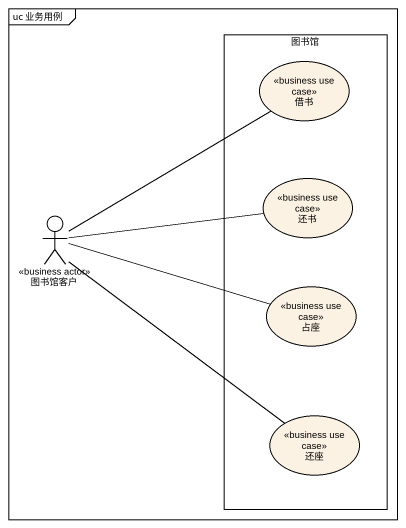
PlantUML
@startuml
mainframe uc 业务用例
rectangle 图书馆 {
  usecase 借书 <<business use case>>
  usecase 还书 <<business use case>>
  usecase 占座 <<business use case>>
  usecase 还座 <<business use case>>
}
actor 图书馆客户 <<business actor>>
图书馆客户 -up- 借书
图书馆客户 -right- 还书
图书馆客户 -right- 占座
图书馆客户 -- 还座
@enduml
